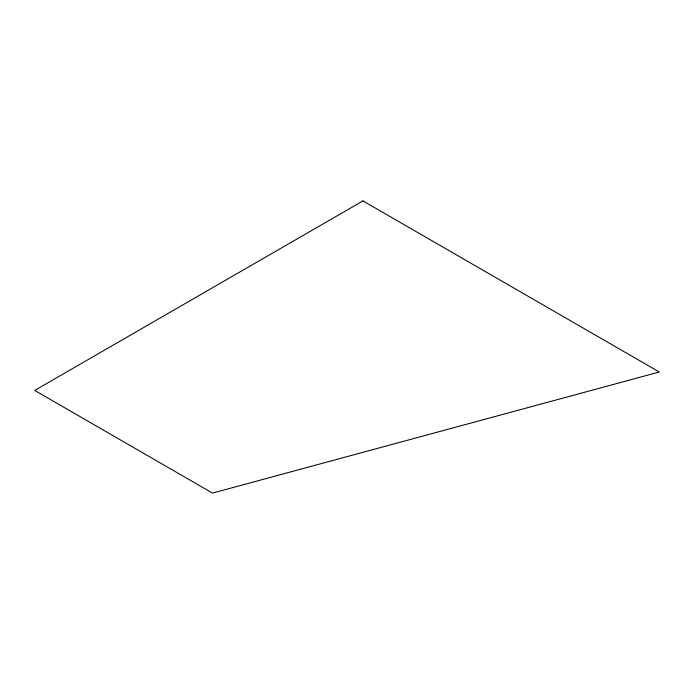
<?xml version="1.0" encoding="UTF-8"?>
<svg xmlns="http://www.w3.org/2000/svg" width="694" height="694" viewBox="0 0 694 694"><rect width="100%" height="100%" fill="white"/><g stroke="black" fill="none" stroke-linecap="round" stroke-linejoin="round"><path stroke-width="1.04" d="M362.953 200.913L34.7 390.427L212.503 493.087L659.3 372.01L362.953 200.913"/></g></svg>
